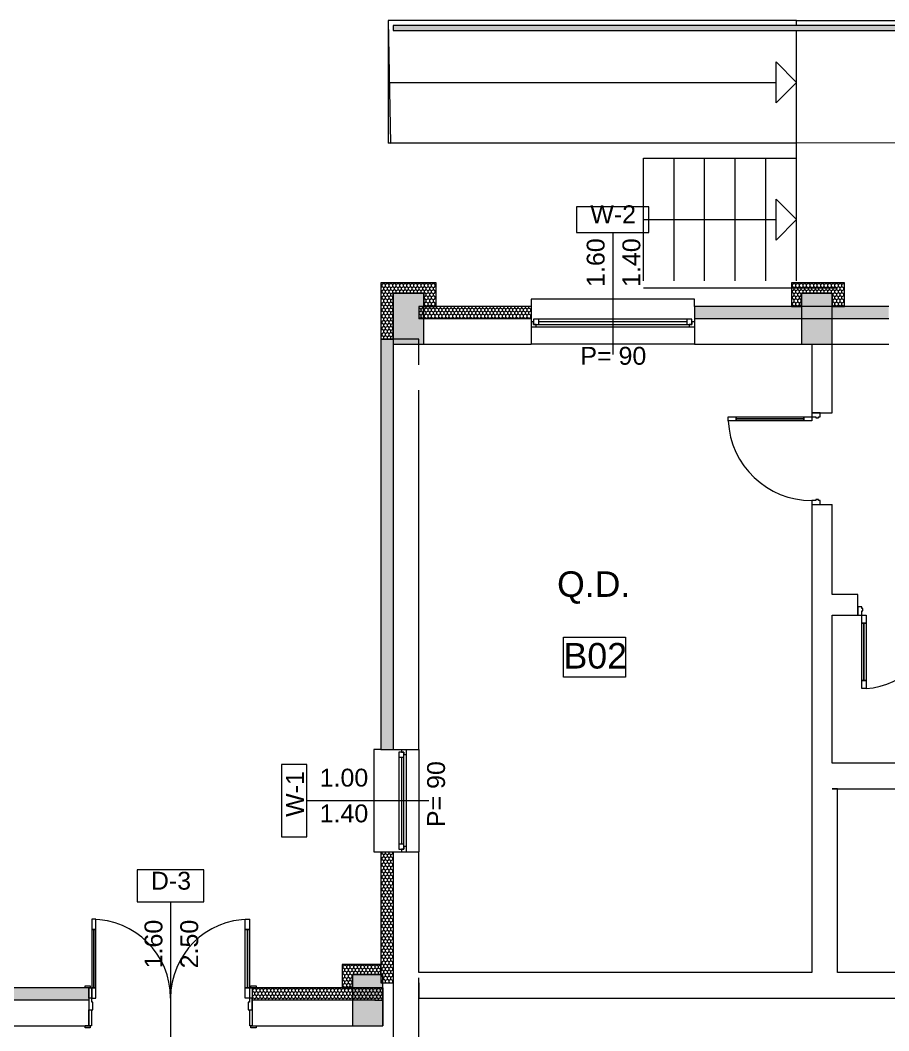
# Model space of a CAD drawing. Header units: feet. Extents: x 2796058 to 2855058, y -67651 to -26651.
# Drawn here: x 2816016 to 2824522, y -45128 to -35237 of the extents above; entities that cross this region are included whole.
import ezdxf
from ezdxf.enums import TextEntityAlignment as Align

# ---------------------------------------------------------------- set-up
doc = ezdxf.new("R2010")
doc.units = ezdxf.units.FT
doc.header["$MEASUREMENT"] = 0
for name, color, linetype in [('0_muret e jashtme', 7, 'Continuous'), ('Dimensioning - General', 7, 'Continuous'), ('Shell - Roof', 7, 'Continuous')]:
    doc.layers.add(name, color=color, linetype=linetype)
for name, color, linetype, lineweight in [('0_muret e jashtme_Pen_No__1', 7, 'Continuous', 0), ('0_muret e jashtme_Pen_No__19', 255, 'Continuous', 0), ('ARCHICAD Door Markers_Pen_No__11', 171, 'Continuous', 0), ('ARCHICAD Doors_Pen_No__1', 7, 'Continuous', 0), ('ARCHICAD Doors_Pen_No__11', 171, 'Continuous', 0), ('ARCHICAD Window Markers_Pen_No__20', 1, 'Continuous', 0), ('ARCHICAD Windows_Pen_No__20', 1, 'Continuous', 0), ('Dimensioning - General_Pen_No__1', 7, 'Continuous', 0), ('Shell - Roof_Pen_No__1', 7, 'Continuous', 0), ('Shell - Roof_Pen_No__21', 7, 'Continuous', 0), ('Structural - Bearing_Pen_No__1', 7, 'Continuous', 0), ('Structural - Bearing_Pen_No__15', 214, 'Continuous', 0), ('Text blocks_Pen_No__1', 7, 'Continuous', 0), ('Text blocks_Pen_No__2', 8, 'Continuous', 0)]:
    doc.layers.add(name, color=color, linetype=linetype, lineweight=lineweight)
doc.layers.add('0_muret e jashtme_Pen_No__14', color=7, linetype='Continuous', lineweight=0, true_color=0xbd8b17)
doc.styles.add('GENERATED_STYLE_1', font='arial.ttf')
doc.dimstyles.new('GENERATED_STYLE__2', dxfattribs={"dimtxt": 250, "dimasz": 190, "dimexe": 0.18, "dimexo": 3, "dimgap": 0.09, "dimtad": 1, "dimtih": 1, "dimtoh": 1, "dimlfac": 0.001, "dimzin": 0, "dimdsep": 46, "dimtxsty": 'GENERATED_STYLE_1', "dimblk": 'ARROWHEAD_2', "dimblk1": 'ARROWHEAD_2', "dimblk2": 'ARROWHEAD_2', "dimcen": 0.09, "dimclrd": 7, "dimclre": 7, "dimclrt": 7, "dimadec": 0, "dimazin": 0, "dimtfac": 1, "dimtdec": 4, "dimtmove": 0, "dimatfit": 3, "dimfxl": 1, "dimtolj": 1, "dimtzin": 0, "dimarcsym": 0})
pattern_1 = [(90, (2247653.822, -76424.967), (-34.6410162, 0), [20, -40]), (90, (2247636.502, -76394.967), (-34.6410162, 0), [20, -40]), (150, (2247653.822, -76404.967), (17.320508, 30), [20, -40]), (150, (2247619.18, -76404.967), (17.320508, 30), [20, -40]), (210, (2247653.822, -76424.967), (-17.320508, 30), [20, -40]), (210, (2247619.18, -76424.967), (-17.320508, 30), [20, -40])]
pattern_2 = [(90, (2247653.822, -75974.967), (-34.6410162, 0), [20, -40]), (90, (2247636.502, -75944.967), (-34.6410162, 0), [20, -40]), (150, (2247653.822, -75954.967), (17.320508, 30), [20, -40]), (150, (2247619.18, -75954.967), (17.320508, 30), [20, -40]), (210, (2247653.822, -75974.967), (-17.320508, 30), [20, -40]), (210, (2247619.18, -75974.967), (-17.320508, 30), [20, -40])]

# ---------------------------------------------------------------- blocks, each defined once
blk = doc.blocks.new('Double Door 22')
at = {"layer": 'ARCHICAD Doors_Pen_No__11', "color": 171, "linetype": 'Continuous', "lineweight": 0}
for p, q in [((-772, 772), (-772, 672)), ((-732, 772), (-772, 772)), ((-732, 672), (-732, 772)), ((732, 672), (732, 772)), ((732, 772), (772, 772)), ((772, 772), (772, 672)), ((-772, 672), (-772, 100)), ((-752, 672), (-772, 672)), ((-772, 672), (-732, 672)), ((-752, 100), (-752, 672)), ((-752, 672), (-752, 100)), ((-732, 672), (-752, 672)), ((-752, 672), (-752, 100)), ((-732, 100), (-732, 672)), ((732, 672), (752, 672)), ((732, 100), (732, 672)), ((772, 672), (732, 672)), ((752, 672), (772, 672)), ((752, 100), (752, 672)), ((752, 672), (752, 100)), ((752, 672), (752, 100)), ((772, 672), (772, 100)), ((-837, 100), (-837, 119)), ((-837, 119), (-787, 119)), ((-787, 100), (-837, 100)), ((-800, 100), (-837, 100)), ((-800, 100), (-837, 100)), ((-800, 0), (-800, 100)), ((-800, 100), (-775, 100)), ((-800, 100), (-800, 0)), ((-800, 100), (-800, 0)), ((-800, 100), (-800, 0)), ((-787, 119), (-787, 100)), ((-775, 100), (-775, 0)), ((-772, 100), (-752, 100)), ((-732, 100), (-772, 100)), ((-772, 100), (-772, 0)), ((-752, 100), (-732, 100)), ((-732, 0), (-732, 100)), ((752, 100), (732, 100)), ((732, 0), (732, 100)), ((732, 100), (772, 100)), ((772, 100), (752, 100)), ((772, 100), (772, 0)), ((775, 0), (775, 100)), ((775, 100), (800, 100)), ((787, 119), (837, 119)), ((787, 100), (787, 119)), ((837, 100), (787, 100)), ((800, 100), (800, 0)), ((800, 100), (800, 0)), ((800, 100), (800, 0)), ((800, 100), (800, 0)), ((800, 100), (837, 100)), ((800, 100), (837, 100)), ((837, 119), (837, 100)), ((-775, 0), (-800, 0)), ((-772, 0), (-800, 0)), ((-800, 0), (-800, -115)), ((-800, 0), (-800, -20)), ((-800, 0), (-800, -20)), ((-772, -40), (-772, 0)), ((-772, 0), (-732, 0)), ((772, 0), (732, 0)), ((800, 0), (772, 0)), ((772, 0), (772, -40)), ((800, 0), (775, 0)), ((800, -115), (800, 0)), ((800, 0), (800, -20)), ((800, 0), (800, -20)), ((-800, -20), (-800, -115)), ((-800, -20), (-800, -115)), ((-760, -40), (-772, -40)), ((-760, -115), (-760, -40)), ((772, -40), (760, -40)), ((760, -40), (760, -115)), ((800, -20), (800, -115)), ((800, -20), (800, -115)), ((-800, -270), (-800, -115)), ((-800, -115), (-775, -115)), ((-800, -115), (-760, -115)), ((-800, -115), (-800, -270)), ((-800, -115), (-800, -270)), ((-775, -115), (-775, -270)), ((760, -115), (800, -115)), ((775, -270), (775, -115)), ((775, -115), (800, -115)), ((800, -115), (800, -270)), ((800, -115), (800, -270)), ((800, -115), (800, -270)), ((-837, -289), (-837, -270)), ((-837, -270), (-787, -270)), ((-800, -270), (-837, -270)), ((-800, -270), (-837, -270)), ((-787, -289), (-837, -289)), ((-775, -270), (-800, -270)), ((-787, -270), (-787, -289)), ((800, -270), (775, -270)), ((787, -270), (837, -270)), ((787, -289), (787, -270)), ((837, -289), (787, -289)), ((800, -270), (837, -270)), ((800, -270), (837, -270)), ((837, -270), (837, -289))]:
    blk.add_line(p, q, dxfattribs=at)
for centre, start, end in [((-772, 0), 0, 90), ((772, 0), 90, 180)]:
    blk.add_arc(centre, 772, start, end, dxfattribs=at)
blk = doc.blocks.new('D Marker 22_6')
at = {"layer": 'ARCHICAD Door Markers_Pen_No__11', "color": 171, "linetype": 'Continuous', "lineweight": 0}
for p, q in [((327.2, 1157.1), (-327.2, 1157.1)), ((-327.2, 1157.1), (-327.2, 842.9)), ((327.2, 842.9), (327.2, 1157.1)), ((-327.2, 842.9), (327.2, 842.9)), ((0, 842.9), (0, -670))]:
    blk.add_line(p, q, dxfattribs=at)
at = {"layer": 'ARCHICAD Door Markers_Pen_No__11', "color": 171, "lineweight": 0, "style": 'GENERATED_STYLE_1'}
for tag, p in [('AC_MarkerText_2', (-27.5, 191.5)), ('AC_MarkerText_3', (322.5, 191.5))]:
    blk.add_attdef(tag, text='', height=175, rotation=90, dxfattribs=at).set_placement(p, align=Align.BOTTOM_LEFT)
blk.add_attdef('AC_MarkerText_1', text='', height=175, dxfattribs=at).set_placement((-192.8, 909.5), align=Align.BOTTOM_LEFT)
blk = doc.blocks.new('Wall_2', base_point=(2804368.2, -45158.5))
at = {"layer": '0_muret e jashtme_Pen_No__14', "linetype": 'Continuous', "lineweight": 0, "true_color": 0xbd8b17}
h = blk.add_hatch(dxfattribs=at)
h.set_pattern_fill('STYROFOAM_SM_INSULATION', color=42, style=0, pattern_type=2)
h.set_pattern_definition(pattern_1)
h.paths.add_polyline_path([(2814402.5, -44788.5), (2814402.5, -44908.5), (2816688.1, -44908.5), (2816688.1, -44788.5)])
h = blk.add_hatch(dxfattribs=at)
h.set_pattern_fill('STYROFOAM_SM_INSULATION', color=42, style=0, pattern_type=2)
h.set_pattern_definition(pattern_1)
h.paths.add_polyline_path([(2818288.1, -44908.5), (2819487.1, -44908.5), (2819568.2, -44788.5), (2818288.1, -44788.5)])
h = blk.add_hatch(dxfattribs=at)
h.set_pattern_fill('STYROFOAM_SM_INSULATION', color=42, style=0, pattern_type=2)
h.set_pattern_definition(pattern_1)
h.paths.add_polyline_path([(2819487.1, -44908.5), (2819568.2, -44908.5), (2819568.2, -44788.5)])
at = {"layer": '0_muret e jashtme_Pen_No__1', "color": 7, "linetype": 'Continuous', "lineweight": 0}
for p, q in [((2816688.1, -44788.5), (2816651.1, -44788.5)), ((2816688.1, -44788.5), (2816688.1, -44888.5)), ((2816688.1, -44788.5), (2816688.1, -44888.5)), ((2818288.1, -44788.5), (2818325.1, -44788.5)), ((2818288.1, -44788.5), (2818288.1, -44888.5)), ((2818288.1, -44788.5), (2818288.1, -44888.5)), ((2816688.1, -44888.5), (2816688.1, -44908.5)), ((2818288.1, -44888.5), (2818288.1, -44908.5)), ((2816688.1, -44908.5), (2814402.5, -44908.5)), ((2816688.1, -44908.5), (2816688.1, -45003.5)), ((2816688.1, -45003.5), (2816688.1, -45158.5)), ((2819318.2, -44908.5), (2818288.1, -44908.5)), ((2818288.1, -44908.5), (2818288.1, -45003.5)), ((2818288.1, -45003.5), (2818288.1, -45158.5)), ((2819487.1, -44908.5), (2819318.2, -44908.5)), ((2819487.1, -44908.5), (2819568.2, -44908.5)), ((2816688.1, -45158.5), (2816651.1, -45158.5)), ((2818288.1, -45158.5), (2818325.1, -45158.5))]:
    blk.add_line(p, q, dxfattribs=at)
at = {"layer": '0_muret e jashtme_Pen_No__1', "color": 7, "linetype": 'Continuous', "lineweight": 0, "flags": 128}
for points in [[(2816688.1, -44788.5), (2814402.5, -44788.5)], [(2819568.2, -44788.5), (2818288.1, -44788.5)], [(2819568.2, -44788.5), (2819568.2, -44908.5)], [(2819568.2, -44908.5), (2819568.2, -45158.5)], [(2815768.2, -45158.5), (2816688.1, -45158.5)], [(2818288.1, -45158.5), (2819318.2, -45158.5)]]:
    blk.add_lwpolyline(points, dxfattribs=at)
at = {"layer": 'ARCHICAD Door Markers_Pen_No__11', "color": 171, "lineweight": 0}
blk.add_blockref('D Marker 22_6', (2817488.1, -44788.5), dxfattribs=at).add_auto_attribs({'AC_MarkerText_1': 'D-3', 'AC_MarkerText_2': '1.60', 'AC_MarkerText_3': '2.50'})
at = {"layer": 'ARCHICAD Doors_Pen_No__11', "color": 171, "linetype": 'Continuous', "lineweight": 0, "zscale": 1000}
blk.add_blockref('Double Door 22', (2817488.1, -44888.5), dxfattribs=at)
blk = doc.blocks.new('Window 22_6')
at = {"layer": 'ARCHICAD Windows_Pen_No__20', "color": 1, "linetype": 'Continuous', "lineweight": 0}
for p, q in [((-500, 200), (-500, 270)), ((-500, 270), (500, 270)), ((-500, 200), (-500, 80)), ((500, 270), (500, 200)), ((500, 200), (500, 80)), ((-500, 80), (-500, 0)), ((-500, 0), (-475, 0)), ((-500, 0), (-500, -50)), ((-500, 0), (-500, -50)), ((-475, 25), (-425, 25)), ((-475, -25), (-475, 25)), ((-475, 0), (-475, -25)), ((-425, 25), (425, 25)), ((-425, 25), (-425, -25)), ((-425, 25), (425, 25)), ((-425, 0), (425, 0)), ((425, -25), (425, 25)), ((425, 25), (475, 25)), ((475, 25), (475, -25)), ((475, -25), (475, 0)), ((475, 0), (500, 0)), ((500, 80), (500, 0)), ((500, 0), (500, -50)), ((500, 0), (500, -50)), ((-450, -50), (-500, -50)), ((-500, -50), (-500, -170)), ((-475, -25), (-450, -25)), ((-425, -25), (-475, -25)), ((-450, -25), (-450, -50)), ((450, -50), (-450, -50)), ((425, -25), (-425, -25)), ((475, -25), (425, -25)), ((450, -50), (450, -25)), ((450, -25), (475, -25)), ((500, -50), (450, -50)), ((500, -50), (500, -170)), ((-500, -170), (500, -170))]:
    blk.add_line(p, q, dxfattribs=at)
blk = doc.blocks.new('W Marker 22')
at = {"layer": 'ARCHICAD Window Markers_Pen_No__20', "color": 1, "linetype": 'Continuous', "lineweight": 0}
for p, q in [((0, -1095), (0, 100)), ((-354.4, -1095), (-354.4, -1345)), ((354.4, -1095), (-354.4, -1095)), ((354.4, -1345), (354.4, -1095)), ((-354.4, -1345), (354.4, -1345))]:
    blk.add_line(p, q, dxfattribs=at)
at = {"layer": 'ARCHICAD Window Markers_Pen_No__20', "color": 1, "lineweight": 0, "style": 'GENERATED_STYLE_1'}
for tag, rotation, p in [('AC_MarkerText_3', 90, (322.5, -912.9)), ('AC_MarkerText_4', 180, (316.8, 367.1)), ('A', 90, (-27.5, -912.9)), ('AC_MarkerText_1', 180, (220, -1012.5))]:
    blk.add_attdef(tag, text='', height=175, rotation=rotation, dxfattribs=at).set_placement(p, align=Align.BOTTOM_LEFT)
blk = doc.blocks.new('Wall_5', base_point=(2819918.2, -38358.5))
at = {"layer": '0_muret e jashtme_Pen_No__14', "linetype": 'Continuous', "lineweight": 0, "true_color": 0xbd8b17}
h = blk.add_hatch(dxfattribs=at)
h.set_pattern_fill('STYROFOAM_SM_INSULATION', color=42, style=0, pattern_type=2)
h.set_pattern_definition(pattern_1)
h.paths.add_polyline_path([(2819548.2, -38358.5), (2819548.2, -42374.8), (2819668.2, -42374.8), (2819668.2, -38358.5)])
h = blk.add_hatch(dxfattribs=at)
h.set_pattern_fill('STYROFOAM_SM_INSULATION', color=42, style=0, pattern_type=2)
h.set_pattern_definition(pattern_1)
h.paths.add_polyline_path([(2819548.2, -44658.5), (2819668.2, -44658.5), (2819668.2, -43374.8), (2819548.2, -43374.8)])
at = {"layer": '0_muret e jashtme_Pen_No__1', "color": 7, "linetype": 'Continuous', "lineweight": 0}
for p, q in [((2819668.2, -38358.5), (2819668.2, -42374.8)), ((2819548.2, -42374.8), (2819668.2, -42374.8)), ((2819668.2, -42374.8), (2819748.2, -42374.8)), ((2819748.2, -42374.8), (2819798.2, -42374.8)), ((2819798.2, -42374.8), (2819918.2, -42374.8)), ((2819548.2, -43374.8), (2819668.2, -43374.8)), ((2819668.2, -43374.8), (2819668.2, -44658.5)), ((2819668.2, -43374.8), (2819748.2, -43374.8)), ((2819748.2, -43374.8), (2819798.2, -43374.8)), ((2819798.2, -43374.8), (2819918.2, -43374.8))]:
    blk.add_line(p, q, dxfattribs=at)
at = {"layer": '0_muret e jashtme_Pen_No__1', "color": 7, "linetype": 'Continuous', "lineweight": 0, "flags": 128}
for points in [[(2819548.2, -38358.5), (2819548.2, -42374.8)], [(2819918.2, -38358.5), (2819548.2, -38358.5)], [(2819918.2, -38608.5), (2819918.2, -38358.5)], [(2819918.2, -42374.8), (2819918.2, -38858.5)], [(2819548.2, -43374.8), (2819548.2, -44658.5)], [(2819918.2, -44558.5), (2819918.2, -43374.8)], [(2819548.2, -44658.5), (2819668.2, -44658.5)]]:
    blk.add_lwpolyline(points, dxfattribs=at)
at = {"layer": 'ARCHICAD Window Markers_Pen_No__20', "color": 1, "lineweight": 0}
ref = blk.add_blockref('W Marker 22', (2819918.2, -42874.8), dxfattribs=dict(at, rotation=270))
ref.add_attrib('A', '1.00', dxfattribs={"color": 1, "lineweight": 0, "height": 175, "rotation": 360, "style": 'GENERATED_STYLE_1'}).set_placement((2818948.2, -42790.2), align=Align.BOTTOM_LEFT)
ref.add_attrib('AC_MarkerText_1', 'W-1', dxfattribs={"color": 1, "lineweight": 0, "height": 175, "rotation": 90, "style": 'GENERATED_STYLE_1'}).set_placement((2818845.7, -43034.8), align=Align.BOTTOM_LEFT)
ref.add_attrib('AC_MarkerText_3', '1.40', dxfattribs={"color": 1, "lineweight": 0, "height": 175, "rotation": 360, "style": 'GENERATED_STYLE_1'}).set_placement((2818948.2, -43140.2), align=Align.BOTTOM_LEFT)
ref.add_attrib('AC_MarkerText_4', 'P= 90', dxfattribs={"color": 1, "lineweight": 0, "height": 175, "rotation": 90, "style": 'GENERATED_STYLE_1'}).set_placement((2820228.2, -43134.5), align=Align.BOTTOM_LEFT)
at = {"layer": 'ARCHICAD Windows_Pen_No__20', "color": 1, "linetype": 'Continuous', "lineweight": 0, "xscale": -1, "zscale": 1000, "rotation": 90}
blk.add_blockref('Window 22_6', (2819748.2, -42874.8), dxfattribs=at)
blk = doc.blocks.new('Storefront 22_4')
at = {"layer": 'ARCHICAD Doors_Pen_No__1', "color": 7, "linetype": 'Continuous', "lineweight": 0}
for p, q in [((320, 640), (320, 720)), ((320, 720), (360, 720)), ((360, 720), (360, 640)), ((320, 640), (340, 640)), ((320, 80), (320, 640)), ((360, 640), (320, 640)), ((340, 640), (360, 640)), ((340, 80), (340, 640)), ((340, 640), (340, 80)), ((340, 640), (340, 80)), ((360, 640), (360, 80)), ((-400, 0), (-400, -80)), ((-360, 0), (-400, 0)), ((-400, 0), (-400, -80)), ((-400, 0), (-400, -80)), ((-360, -40), (-360, 0)), ((340, 80), (320, 80)), ((320, 0), (320, 80)), ((320, 80), (360, 80)), ((360, 0), (320, 0)), ((360, 80), (340, 80)), ((360, 80), (360, 0)), ((360, 0), (360, -40)), ((400, 0), (360, 0)), ((400, -80), (400, 0)), ((400, 0), (400, -80)), ((400, 0), (400, -80)), ((-400, -80), (-360, -80)), ((-400, -80), (-400, -200)), ((-350, -40), (-360, -40)), ((-360, -80), (-360, -65.4)), ((-360, -65.4), (-350, -65.4)), ((-350, -65.4), (-350, -40)), ((360, -40), (350, -40)), ((350, -40), (350, -65.4)), ((350, -65.4), (360, -65.4)), ((360, -65.4), (360, -80)), ((360, -80), (400, -80)), ((400, -80), (400, -200))]:
    blk.add_line(p, q, dxfattribs=at)
blk.add_arc((360, 0), 720, 93.18474, 180, dxfattribs=at)
blk = doc.blocks.new('Wall_11', base_point=(2830968.2, -40858.5))
at = {"layer": '0_muret e jashtme_Pen_No__1', "color": 7, "linetype": 'Continuous', "lineweight": 0}
for p, q in [((2824218.6, -40978.5), (2824218.6, -40858.5)), ((2825018.6, -40978.5), (2825018.6, -40858.5)), ((2829928.4, -40978.5), (2829928.4, -40858.5)), ((2830728.4, -40978.5), (2830728.4, -40858.5)), ((2824218.6, -41058.5), (2824218.6, -40978.5)), ((2825018.6, -41058.5), (2825018.6, -40978.5)), ((2829928.4, -41058.5), (2829928.4, -40978.5)), ((2830728.4, -41058.5), (2830728.4, -40978.5))]:
    blk.add_line(p, q, dxfattribs=at)
at = {"layer": '0_muret e jashtme_Pen_No__1', "color": 7, "linetype": 'Continuous', "lineweight": 0, "flags": 128}
for points in [[(2824218.6, -40858.5), (2823968.2, -40858.5)], [(2827318.2, -40858.5), (2825018.6, -40858.5)], [(2829928.4, -40858.5), (2827568.2, -40858.5)], [(2830968.2, -40858.5), (2830728.4, -40858.5)], [(2823968.2, -41058.5), (2824218.6, -41058.5)], [(2825018.6, -41058.5), (2827318.2, -41058.5)], [(2827568.2, -41058.5), (2829928.4, -41058.5)], [(2830728.4, -41058.5), (2830968.2, -41058.5)]]:
    blk.add_lwpolyline(points, dxfattribs=at)
at = {"layer": 'ARCHICAD Doors_Pen_No__1', "color": 7, "linetype": 'Continuous', "lineweight": 0, "zscale": 1000, "rotation": 180}
blk.add_blockref('Storefront 22_4', (2824618.6, -41058.5), dxfattribs=at)
at = {"layer": 'ARCHICAD Doors_Pen_No__1', "color": 7, "linetype": 'Continuous', "lineweight": 0, "xscale": -1, "zscale": 1000, "rotation": 180}
blk.add_blockref('Storefront 22_4', (2830328.4, -41058.5), dxfattribs=at)
blk = doc.blocks.new('Storefront 22_5')
at = {"layer": 'ARCHICAD Doors_Pen_No__1', "color": 7, "linetype": 'Continuous', "lineweight": 0}
for p, q in [((320, 640), (320, 720)), ((320, 720), (360, 720)), ((360, 720), (360, 640)), ((320, 640), (340, 640)), ((320, 80), (320, 640)), ((360, 640), (320, 640)), ((340, 640), (360, 640)), ((340, 80), (340, 640)), ((340, 640), (340, 80)), ((340, 640), (340, 80)), ((360, 640), (360, 80)), ((-400, 0), (-400, -80)), ((-360, 0), (-400, 0)), ((-400, 0), (-400, -80)), ((-400, 0), (-400, -80)), ((-360, -40), (-360, 0)), ((340, 80), (320, 80)), ((320, 0), (320, 80)), ((320, 80), (360, 80)), ((360, 0), (320, 0)), ((360, 80), (340, 80)), ((360, 80), (360, 0)), ((360, 0), (360, -40)), ((400, 0), (360, 0)), ((400, -80), (400, 0)), ((400, 0), (400, -80)), ((400, 0), (400, -80)), ((-400, -80), (-360, -80)), ((-400, -80), (-400, -250)), ((-350, -40), (-360, -40)), ((-360, -80), (-360, -65.4)), ((-360, -65.4), (-350, -65.4)), ((-350, -65.4), (-350, -40)), ((360, -40), (350, -40)), ((350, -40), (350, -65.4)), ((350, -65.4), (360, -65.4)), ((360, -65.4), (360, -80)), ((360, -80), (400, -80)), ((400, -80), (400, -250))]:
    blk.add_line(p, q, dxfattribs=at)
blk.add_arc((360, 0), 720, 93.18474, 180, dxfattribs=at)
blk = doc.blocks.new('Wall_12', base_point=(2826168.2, -44558.5))
at = {"layer": '0_muret e jashtme_Pen_No__1', "color": 7, "linetype": 'Continuous', "lineweight": 0}
for p, q in [((2824930.6, -44558.5), (2824930.6, -44638.5)), ((2825730.6, -44558.5), (2825730.6, -44638.5)), ((2824930.6, -44638.5), (2824930.6, -44808.5)), ((2825730.6, -44638.5), (2825730.6, -44808.5))]:
    blk.add_line(p, q, dxfattribs=at)
at = {"layer": '0_muret e jashtme_Pen_No__1', "color": 7, "linetype": 'Continuous', "lineweight": 0, "flags": 128}
for points in [[(2823768.2, -44558.5), (2819918.2, -44558.5)], [(2824930.6, -44558.5), (2824018.2, -44558.5)], [(2825918.2, -44558.5), (2825730.6, -44558.5)], [(2819918.2, -44658.5), (2819918.2, -44808.5)], [(2819918.2, -44808.5), (2824930.6, -44808.5)], [(2825730.6, -44808.5), (2825918.2, -44808.5)]]:
    blk.add_lwpolyline(points, dxfattribs=at)
at = {"layer": 'ARCHICAD Doors_Pen_No__1', "color": 7, "linetype": 'Continuous', "lineweight": 0, "zscale": 1000}
blk.add_blockref('Storefront 22_5', (2825330.6, -44558.5), dxfattribs=at)
blk = doc.blocks.new('Wall_13', base_point=(2834918.2, -42508.5))
at = {"layer": '0_muret e jashtme_Pen_No__1', "color": 7, "linetype": 'Continuous', "lineweight": 0, "flags": 128}
for points in [[(2827318.2, -42508.5), (2823968.2, -42508.5)], [(2823968.2, -42758.5), (2825918.2, -42758.5)]]:
    blk.add_lwpolyline(points, dxfattribs=at)
blk = doc.blocks.new('Wall_22', base_point=(2823768.2, -42758.5))
at = {"layer": '0_muret e jashtme_Pen_No__1', "color": 7, "linetype": 'Continuous', "lineweight": 0, "flags": 128}
for points in [[(2823768.2, -42758.5), (2823768.2, -44558.5)], [(2824018.2, -42758.5), (2823968.2, -42758.5)], [(2824018.2, -44558.5), (2824018.2, -42758.5)]]:
    blk.add_lwpolyline(points, dxfattribs=at)
blk = doc.blocks.new('Wall_30', base_point=(2819918.2, -44608.5))
at = {"layer": '0_muret e jashtme_Pen_No__1', "color": 7, "linetype": 'Continuous', "lineweight": 0}
for q in [(2819668.2, -49140.1), (2819918.2, -49140.1)]:
    blk.add_line((2819749.3, -49140.1), q, dxfattribs=at)
at = {"layer": '0_muret e jashtme_Pen_No__1', "color": 7, "linetype": 'Continuous', "lineweight": 0, "flags": 128}
for points in [[(2819668.2, -44608.5), (2819668.2, -49140.1)], [(2819918.2, -48890.1), (2819918.2, -44608.5)]]:
    blk.add_lwpolyline(points, dxfattribs=at)
blk = doc.blocks.new('Line_3', base_point=(2822118.2, -37708.5))
at = {"layer": 'Shell - Roof_Pen_No__1', "color": 7, "linetype": 'Continuous', "lineweight": 0}
for p, q in [((2823618.2, -37708.5), (2823418.2, -37508.5)), ((2823418.2, -37908.5), (2823418.2, -37508.5)), ((2822118.2, -37708.5), (2823418.2, -37708.5)), ((2823618.2, -37708.5), (2823418.2, -37908.5))]:
    blk.add_line(p, q, dxfattribs=at)
blk = doc.blocks.new('Line_14', base_point=(2819618.2, -36365.4))
at = {"layer": 'Shell - Roof_Pen_No__1', "color": 7, "linetype": 'Continuous', "lineweight": 0}
for p, q in [((2823618.2, -36365.4), (2823418.2, -36165.4)), ((2823418.2, -36565.4), (2823418.2, -36165.4)), ((2819618.2, -36365.4), (2823418.2, -36365.4)), ((2823618.2, -36365.4), (2823418.2, -36565.4))]:
    blk.add_line(p, q, dxfattribs=at)
blk = doc.blocks.new('*D118', base_point=(2247653.8, -76425))
at = {"layer": 'Dimensioning - General_Pen_No__1', "color": 7, "linetype": 'Continuous', "lineweight": 0, "transparency": 16777216}
for p, q in [((2819596, -33088.6), (2819740.3, -32838.6)), ((2819668.2, -32776.1), (2819668.2, -33151.1)), ((2835216, -33088.6), (2835360.3, -32838.6)), ((2835288.2, -32776.1), (2835288.2, -33151.1)), ((2835288.2, -32963.6), (2819668.2, -32963.6)), ((2835410.4, -32963.6), (2835288.2, -32963.6))]:
    blk.add_line(p, q, dxfattribs=at)
at = {"layer": 'Dimensioning - General_Pen_No__1', "color": 7, "lineweight": 0, "transparency": 16777216, "char_height": 250, "attachment_point": 7, "style": 'GENERATED_STYLE_1'}
for s, insert in [('\\A1;{\\pql;\\fArial|b0|i0|c0|p34;10}', (2819740.4, -32913.6)), ('\\A1;{\\pql;\\fArial|b0|i0|c0|p34;15.55}', (2827240.5, -32913.6))]:
    blk.add_mtext(s, dxfattribs=dict(at, insert=insert))
blk = doc.blocks.new('ARROWHEAD_2')
at = {"color": 0, "linetype": 'Continuous', "lineweight": 0}
for p, q in [((-0.378, -0.655), (0.378, 0.655)), ((0, 0), (-1, 0))]:
    blk.add_line(p, q, dxfattribs=at)
blk = doc.blocks.new('*D120', base_point=(2247653.8, -76425))
at = {"layer": 'Dimensioning - General_Pen_No__1', "color": 7, "linetype": 'Continuous', "lineweight": 0, "transparency": 16777216}
for p, q in [((2804090.3, -32838.6), (2803946, -33088.6)), ((2804018.2, -32776.1), (2804018.2, -33151.1)), ((2819496, -33088.6), (2819640.3, -32838.6)), ((2819568.2, -32776.1), (2819568.2, -33151.1)), ((2804018.2, -32963.6), (2803895.9, -32963.6)), ((2819568.2, -32963.6), (2804018.2, -32963.6)), ((2819668.2, -32963.6), (2819568.2, -32963.6))]:
    blk.add_line(p, q, dxfattribs=at)
at = {"layer": 'Dimensioning - General_Pen_No__1', "color": 7, "lineweight": 0, "transparency": 16777216, "insert": (2811365.7, -32913.6), "char_height": 250, "attachment_point": 7, "style": 'GENERATED_STYLE_1'}
blk.add_mtext('\\A1;{\\pql;\\fArial|b0|i0|c0|p34;15.55}', dxfattribs=at)
blk = doc.blocks.new('*D121', base_point=(2247653.8, -76425))
at = {"layer": 'Dimensioning - General_Pen_No__1', "color": 7, "linetype": 'Continuous', "lineweight": 0, "transparency": 16777216}
for p, q in [((2804090.3, -32231.9), (2803946, -32481.9)), ((2804018.2, -32169.4), (2804018.2, -32544.4)), ((2835216, -32481.9), (2835360.3, -32231.9)), ((2835288.2, -32169.4), (2835288.2, -32544.4)), ((2804018.2, -32356.9), (2803895.9, -32356.9)), ((2835288.2, -32356.9), (2804018.2, -32356.9)), ((2835410.4, -32356.9), (2835288.2, -32356.9))]:
    blk.add_line(p, q, dxfattribs=at)
at = {"layer": 'Dimensioning - General_Pen_No__1', "color": 7, "lineweight": 0, "transparency": 16777216, "insert": (2819225.7, -32306.9), "char_height": 250, "attachment_point": 7, "style": 'GENERATED_STYLE_1'}
blk.add_mtext('\\A1;{\\pql;\\fArial|b0|i0|c0|p34;31.20}', dxfattribs=at)
blk = doc.blocks.new('*D123', base_point=(2247653.8, -76425))
at = {"layer": 'Dimensioning - General_Pen_No__1', "color": 7, "linetype": 'Continuous', "lineweight": 0, "transparency": 16777216}
for p, q in [((2819618.2, -34502), (2819618.2, -34877)), ((2823618.2, -34502), (2823618.2, -34877)), ((2819690.3, -34564.5), (2819546, -34814.5)), ((2823546, -34814.5), (2823690.3, -34564.5)), ((2819618.2, -34689.5), (2819495.9, -34689.5)), ((2823618.2, -34689.5), (2819618.2, -34689.5)), ((2823740.4, -34689.5), (2823618.2, -34689.5))]:
    blk.add_line(p, q, dxfattribs=at)
at = {"layer": 'Dimensioning - General_Pen_No__1', "color": 7, "lineweight": 0, "transparency": 16777216, "insert": (2821285.6, -34639.5), "char_height": 250, "attachment_point": 7, "style": 'GENERATED_STYLE_1'}
blk.add_mtext('\\A1;{\\pql;\\fArial|b0|i0|c0|p34;4.00}', dxfattribs=at)
blk = doc.blocks.new('Window 22_2')
at = {"layer": 'ARCHICAD Windows_Pen_No__20', "color": 1, "linetype": 'Continuous', "lineweight": 0}
for p, q in [((-800, 150), (-800, 220)), ((-800, 220), (800, 220)), ((800, 220), (800, 150)), ((-800, 150), (-800, 30)), ((800, 150), (800, 30)), ((-800, 30), (-800, 0)), ((-800, 0), (-775, 0)), ((-800, 0), (-800, -50)), ((-800, 0), (-800, -50)), ((-775, 25), (-725, 25)), ((-775, -25), (-775, 25)), ((-775, 0), (-775, -25)), ((-725, 25), (725, 25)), ((-725, 25), (-725, -25)), ((-725, 25), (725, 25)), ((-725, 0), (725, 0)), ((725, -25), (725, 25)), ((725, 25), (775, 25)), ((775, 25), (775, -25)), ((775, -25), (775, 0)), ((775, 0), (800, 0)), ((800, 30), (800, 0)), ((800, 0), (800, -50)), ((800, 0), (800, -50)), ((-750, -50), (-800, -50)), ((-800, -50), (-800, -220)), ((-775, -25), (-750, -25)), ((-725, -25), (-775, -25)), ((-750, -25), (-750, -50)), ((750, -50), (-750, -50)), ((725, -25), (-725, -25)), ((775, -25), (725, -25)), ((750, -50), (750, -25)), ((750, -25), (775, -25)), ((800, -50), (750, -50)), ((800, -50), (800, -220)), ((-800, -220), (800, -220))]:
    blk.add_line(p, q, dxfattribs=at)
blk = doc.blocks.new('W Marker 22_3')
at = {"layer": 'ARCHICAD Window Markers_Pen_No__20', "color": 1, "linetype": 'Continuous', "lineweight": 0}
for p, q in [((354.4, 975), (-354.4, 975)), ((-354.4, 975), (-354.4, 725)), ((354.4, 725), (354.4, 975)), ((-354.4, 725), (354.4, 725)), ((0, 725), (0, -470))]:
    blk.add_line(p, q, dxfattribs=at)
at = {"layer": 'ARCHICAD Window Markers_Pen_No__20', "color": 1, "lineweight": 0, "style": 'GENERATED_STYLE_1'}
for tag, p in [('AC_MarkerText_2', (-27.5, 191.5)), ('AC_MarkerText_3', (322.5, 191.5))]:
    blk.add_attdef(tag, text='', height=175, rotation=90, dxfattribs=at).set_placement(p, align=Align.BOTTOM_LEFT)
for tag, p in [('AC_MarkerText_1', (-220, 762.5)), ('AC_MarkerText_4', (-316.8, -622.9))]:
    blk.add_attdef(tag, text='', height=175, dxfattribs=at).set_placement(p, align=Align.BOTTOM_LEFT)
blk = doc.blocks.new('Storefront 22_3')
at = {"layer": 'ARCHICAD Doors_Pen_No__1', "color": 7, "linetype": 'Continuous', "lineweight": 0}
for p, q in [((370, 740), (370, 820)), ((370, 820), (410, 820)), ((410, 820), (410, 740)), ((370, 740), (390, 740)), ((370, 80), (370, 740)), ((410, 740), (370, 740)), ((390, 740), (410, 740)), ((390, 80), (390, 740)), ((390, 740), (390, 80)), ((390, 740), (390, 80)), ((410, 740), (410, 80)), ((-450, 0), (-450, -80)), ((-410, 0), (-450, 0)), ((-450, 0), (-450, -80)), ((-450, 0), (-450, -80)), ((-410, -40), (-410, 0)), ((390, 80), (370, 80)), ((370, 0), (370, 80)), ((370, 80), (410, 80)), ((410, 0), (370, 0)), ((410, 80), (390, 80)), ((410, 80), (410, 0)), ((410, 0), (410, -40)), ((450, 0), (410, 0)), ((450, -80), (450, 0)), ((450, 0), (450, -80)), ((450, 0), (450, -80)), ((-450, -80), (-410, -80)), ((-450, -80), (-450, -200)), ((-400, -40), (-410, -40)), ((-410, -80), (-410, -65.4)), ((-410, -65.4), (-400, -65.4)), ((-400, -65.4), (-400, -40)), ((410, -40), (400, -40)), ((400, -40), (400, -65.4)), ((400, -65.4), (410, -65.4)), ((410, -65.4), (410, -80)), ((410, -80), (450, -80)), ((450, -80), (450, -200))]:
    blk.add_line(p, q, dxfattribs=at)
blk.add_arc((410, 0), 820, 92.79603, 180, dxfattribs=at)

msp = doc.modelspace()

# ---------------------------------------------------------------- hatches: boundary and pattern name
at = {"layer": '0_muret e jashtme_Pen_No__14', "linetype": 'Continuous', "lineweight": 0, "true_color": 0xbd8b17}
h = msp.add_hatch(dxfattribs=at)
h.set_pattern_fill('STYROFOAM_SM_INSULATION', color=42, style=0, pattern_type=2)
h.set_pattern_definition(pattern_2)
h.paths.add_polyline_path([(2820088.323, -38038.549), (2820088.323, -37808.069), (2819548.173, -37808.069), (2819548.173, -38358.549), (2819668.173, -38358.549), (2819668.173, -37908.549), (2819968.173, -37908.549), (2819968.173, -38038.549)])
h = msp.add_hatch(dxfattribs=at)
h.set_pattern_fill('STYROFOAM_SM_INSULATION', color=42, style=0, pattern_type=2)
h.set_pattern_definition(pattern_2)
h.paths.add_polyline_path([(2824088.173, -38038.549), (2824088.173, -37808.069), (2823568.173, -37808.069), (2823568.173, -38038.549), (2823668.173, -38038.549), (2823668.173, -37908.549), (2823968.173, -37908.549), (2823968.173, -38038.549)])
h = msp.add_hatch(dxfattribs=at)
h.set_pattern_fill('STYROFOAM_SM_INSULATION', color=42, style=0, pattern_type=2)
h.set_pattern_definition(pattern_2)
h.paths.add_polyline_path([(2819918.173, -38158.55), (2821018.173, -38158.55), (2821018.173, -38038.55), (2819918.173, -38038.55)])
h = msp.add_hatch(dxfattribs=at)
h.set_pattern_fill('STYROFOAM_SM_INSULATION', color=42, style=0, pattern_type=2)
h.set_pattern_definition(pattern_2)
h.paths.add_polyline_path([(2822618.173, -38158.549), (2824521.587, -38158.549), (2824521.587, -38038.549), (2822618.173, -38038.55)])
h = msp.add_hatch(dxfattribs=at)
h.set_pattern_fill('STYROFOAM_SM_INSULATION', color=42, style=0, pattern_type=2)
h.set_pattern_definition([(90, (2247653.822, -76344.967), (-34.6410162, 0), [20, -40]), (90, (2247636.502, -76314.967), (-34.6410162, 0), [20, -40]), (150, (2247653.822, -76324.967), (17.320508, 30), [20, -40]), (150, (2247619.18, -76324.967), (17.320508, 30), [20, -40]), (210, (2247653.822, -76344.967), (-17.320508, 30), [20, -40]), (210, (2247619.18, -76344.967), (-17.320508, 30), [20, -40])])
h.paths.add_polyline_path([(2819548.173, -44578.549), (2819548.173, -44478.069), (2819168.173, -44478.069), (2819168.173, -44708.549), (2819268.173, -44708.549), (2819268.173, -44578.549)])
at = {"layer": '0_muret e jashtme_Pen_No__19', "linetype": 'Continuous', "lineweight": 0}
for points in [[(2819968.173, -38408.549), (2819968.173, -37908.549), (2819668.173, -37908.549), (2819668.173, -38408.549)], [(2823968.173, -38408.549), (2823968.173, -37908.549), (2823668.173, -37908.549), (2823668.173, -38408.549)], [(2819568.173, -45078.549), (2819568.173, -44578.549), (2819268.173, -44578.549), (2819268.173, -45078.549)]]:
    msp.add_hatch(color=255, dxfattribs=at).paths.add_polyline_path(points)
at = {"layer": 'Structural - Bearing_Pen_No__15', "linetype": 'Continuous', "lineweight": 0, "true_color": 0xdfbfdf}
h = msp.add_hatch(color=254, dxfattribs=at)
edge = h.paths.add_edge_path()
edge.add_arc((2829343.623, -36713.099), 1424.55, 11.1120034, 15.2251753)
edge.add_arc((2829343.623, -36713.099), 1424.55, 15.2251753, 74.7748247)
edge.add_arc((2829343.623, -36713.099), 1424.55, 74.7748247, 90)
edge.add_line((2829343.623, -35288.549), (2819668.173, -35288.549))
edge.add_line((2819668.173, -35288.549), (2819668.173, -35338.549))
edge.add_line((2819668.173, -35338.549), (2829293.623, -35338.549))
edge.add_arc((2829293.623, -36763.099), 1424.55, 13.1691333, 90, ccw=False)
edge.add_line((2830680.71, -36438.549), (2830741.466, -36438.549))

# ---------------------------------------------------------------- linework, layer by layer
at = {"layer": '0_muret e jashtme_Pen_No__1', "color": 7, "linetype": 'Continuous', "lineweight": 0}
for p, q in [((2821018.173, -38038.549), (2821018.173, -38158.549)), ((2822618.173, -38038.549), (2822618.173, -38158.549)), ((2821018.173, -38158.55), (2819918.173, -38158.55)), ((2821018.173, -38158.549), (2821018.173, -38188.549)), ((2824521.587, -38158.549), (2822618.173, -38158.549)), ((2822618.173, -38158.549), (2822618.173, -38188.549)), ((2821018.173, -38188.549), (2821018.173, -38238.549)), ((2821018.173, -38238.549), (2821018.173, -38408.549)), ((2822618.173, -38188.549), (2822618.173, -38238.549)), ((2822618.173, -38238.549), (2822618.173, -38408.549)), ((2823768.173, -39078.432), (2823848.173, -39078.432)), ((2823848.173, -39078.432), (2823968.173, -39078.432)), ((2823768.173, -39978.432), (2823848.173, -39978.432)), ((2823848.173, -39978.432), (2823968.173, -39978.432))]:
    msp.add_line(p, q, dxfattribs=at)
at = {"layer": '0_muret e jashtme_Pen_No__1', "color": 7, "linetype": 'Continuous', "lineweight": 0, "flags": 128}
for points in [[(2820088.323, -38038.549), (2820088.323, -37808.069), (2819548.173, -37808.069), (2819548.173, -38358.549), (2819668.173, -38358.549), (2819668.173, -37908.549), (2819968.173, -37908.549), (2819968.173, -38038.549)], [(2824088.173, -38038.549), (2824088.173, -37808.069), (2823568.173, -37808.069), (2823568.173, -38038.549), (2823668.173, -38038.549), (2823668.173, -37908.549), (2823968.173, -37908.549), (2823968.173, -38038.549)], [(2819968.173, -38408.549), (2819968.173, -37908.549), (2819668.173, -37908.549), (2819668.173, -38408.549)], [(2823968.173, -38408.549), (2823968.173, -37908.549), (2823668.173, -37908.549), (2823668.173, -38408.549)], [(2819548.173, -44578.549), (2819548.173, -44478.069), (2819168.173, -44478.069), (2819168.173, -44708.549), (2819268.173, -44708.549), (2819268.173, -44578.549)], [(2819568.173, -45078.549), (2819568.173, -44578.549), (2819268.173, -44578.549), (2819268.173, -45078.549)]]:
    msp.add_lwpolyline(points, close=True, dxfattribs=at)
for points in [[(2821018.173, -38038.549), (2819918.173, -38038.549)], [(2819918.173, -38038.549), (2819918.173, -38158.549)], [(2824521.587, -38038.549), (2822618.173, -38038.549)], [(2819918.173, -38408.549), (2821018.173, -38408.549)], [(2822618.173, -38408.549), (2823768.173, -38408.549)], [(2823768.173, -38408.549), (2823768.173, -39078.432)], [(2823968.173, -38408.549), (2824521.587, -38408.549)], [(2823968.173, -39078.432), (2823968.173, -38408.549)], [(2823768.173, -39978.432), (2823768.173, -42758.549)], [(2823968.173, -40858.549), (2823968.173, -39978.432)], [(2823968.173, -42508.549), (2823968.173, -41058.549)]]:
    msp.add_lwpolyline(points, dxfattribs=at)
at = {"layer": 'Shell - Roof_Pen_No__21', "color": 7, "linetype": 'Continuous', "lineweight": 0}
for p, q in [((2823618.173, -35238.549), (2819618.173, -35238.549)), ((2819618.173, -35238.549), (2819618.173, -36438.549)), ((2823618.173, -35238.549), (2829393.623, -35238.549)), ((2823618.173, -35288.549), (2823618.173, -35238.549)), ((2823618.173, -37788.549), (2823618.173, -35338.549)), ((2823618.173, -36438.549), (2819618.173, -36438.549)), ((2822118.173, -37788.549), (2822118.173, -36588.549)), ((2822118.173, -36588.549), (2823618.173, -36588.549)), ((2822418.173, -37788.549), (2822418.173, -36588.549)), ((2822718.173, -37788.549), (2822718.173, -36588.549)), ((2823018.173, -37788.549), (2823018.173, -36588.549)), ((2823318.173, -37788.549), (2823318.173, -36588.549)), ((2823618.173, -37858.549), (2822118.173, -37858.549)), ((2824018.173, -37858.549), (2823618.173, -37858.549))]:
    msp.add_line(p, q, dxfattribs=at)
at = {"layer": 'Structural - Bearing_Pen_No__1', "color": 7, "linetype": 'Continuous', "lineweight": 0, "flags": 128}
for points in [[(2819641.744, -36438.549), (2830798.806, -36428.997, 0.37863226), (2829533.845, -35245.467), (2819618.173, -35238.549)], [(2830741.466, -36438.549, 0.01794903), (2830718.173, -36338.994, 0.26584419), (2829717.728, -35338.549, 0.06653026), (2829343.623, -35288.549), (2819668.173, -35288.549), (2819668.173, -35338.549), (2829293.623, -35338.549, -0.34838787), (2830680.71, -36438.549)]]:
    msp.add_lwpolyline(points, format="xyb", close=True, dxfattribs=at)
at = {"layer": 'Text blocks_Pen_No__2', "color": 8, "linetype": 'Continuous', "lineweight": 0, "flags": 128}
msp.add_lwpolyline([(2821336.541, -41275.355), (2821944.542, -41275.355), (2821944.542, -41668.213), (2821336.541, -41668.213)], close=True, dxfattribs=at)

# ---------------------------------------------------------------- block references
at = {"layer": '0_muret e jashtme', "color": 7, "lineweight": 0}
for name, p in [('Wall_5', (2819918.173, -38358.549)), ('Wall_11', (2830968.173, -40858.549)), ('Wall_13', (2834918.173, -42508.549)), ('Wall_22', (2823768.173, -42758.549)), ('Wall_2', (2804368.173, -45078.549)), ('Wall_12', (2826168.173, -44558.549)), ('Wall_30', (2819918.173, -44608.549))]:
    msp.add_blockref(name, p, dxfattribs=at)
at = {"layer": 'ARCHICAD Doors_Pen_No__1', "color": 7, "linetype": 'Continuous', "lineweight": 0, "zscale": 1000, "rotation": 90}
msp.add_blockref('Storefront 22_3', (2823768.173, -39528.432), dxfattribs=at)
at = {"layer": 'ARCHICAD Window Markers_Pen_No__20', "color": 1, "lineweight": 0}
msp.add_blockref('W Marker 22_3', (2821818.173, -38038.549), dxfattribs=at).add_auto_attribs({'AC_MarkerText_1': 'W-2', 'AC_MarkerText_2': '1.60', 'AC_MarkerText_3': '1.40', 'AC_MarkerText_4': 'P= 90'})
at = {"layer": 'ARCHICAD Windows_Pen_No__20', "color": 1, "linetype": 'Continuous', "lineweight": 0, "xscale": -1, "zscale": 1000}
msp.add_blockref('Window 22_2', (2821818.173, -38188.549), dxfattribs=at)
at = {"layer": 'Shell - Roof', "color": 7, "linetype": 'Continuous', "lineweight": 0}
for name, p in [('Line_14', (2819618.173, -35845.372)), ('Line_3', (2822118.173, -37188.549))]:
    msp.add_blockref(name, p, dxfattribs=at)

# ---------------------------------------------------------------- texts
at = {"layer": 'Text blocks_Pen_No__1', "color": 7, "linetype": 'Continuous', "lineweight": 0, "insert": (2821272.981, -40630.868), "char_height": 250, "attachment_point": 1, "style": 'GENERATED_STYLE_1'}
msp.add_mtext('\\A1;{\\pql;\\fArial|b0|i0|c0|p34;Q.D.}', dxfattribs=at)
at = {"layer": 'Text blocks_Pen_No__2', "color": 8, "linetype": 'Continuous', "lineweight": 0, "insert": (2821336.541, -41332.498), "char_height": 250, "attachment_point": 1, "style": 'GENERATED_STYLE_1'}
msp.add_mtext('\\A1;{\\pql;\\fArial|b0|i0|c0|p34;B0\\fArial|b0|i0|c0|p34;2}', dxfattribs=at)

# ---------------------------------------------------------------- dimensions: what is measured, and where the dimension line sits
at = {"layer": 'Dimensioning - General', "color": 7, "linetype": 'Continuous', "lineweight": 0}
for base, p1, p2, text, picture, middle in [((2804018.173, -32356.933), (2835288.173, -32383.537), (2804018.173, -42108.549), '31.20', '*D121', (2819645.745, -32181.933)), ((2804018.173, -32963.623), (2819568.173, -33049.663), (2804018.173, -44608.549), '15.55', '*D120', (2811785.745, -32788.623)), ((2819668.173, -32963.623), (2835288.173, -38258.069), (2819668.173, -33049.663), '15.55', '*D118', (2827660.46, -32788.623))]:
    dim = msp.add_linear_dim(base=base, p1=p1, p2=p2, angle=180, text=text, dimstyle='GENERATED_STYLE__2', dxfattribs=at)
    dim.commit()
    dim.dimension.update_dxf_attribs({"geometry": picture, "text_midpoint": middle, "dimtype": 160})
dim = msp.add_linear_dim(base=(2819618.173, -34689.452), p1=(2823618.173, -35758.549), p2=(2819618.173, -35758.549), angle=180, dimstyle='GENERATED_STYLE__2', dxfattribs=at)
dim.commit()
dim.dimension.update_dxf_attribs({"geometry": '*D123', "text_midpoint": (2821610.307, -34514.452), "dimtype": 160})

doc.saveas('drawing.dxf')
